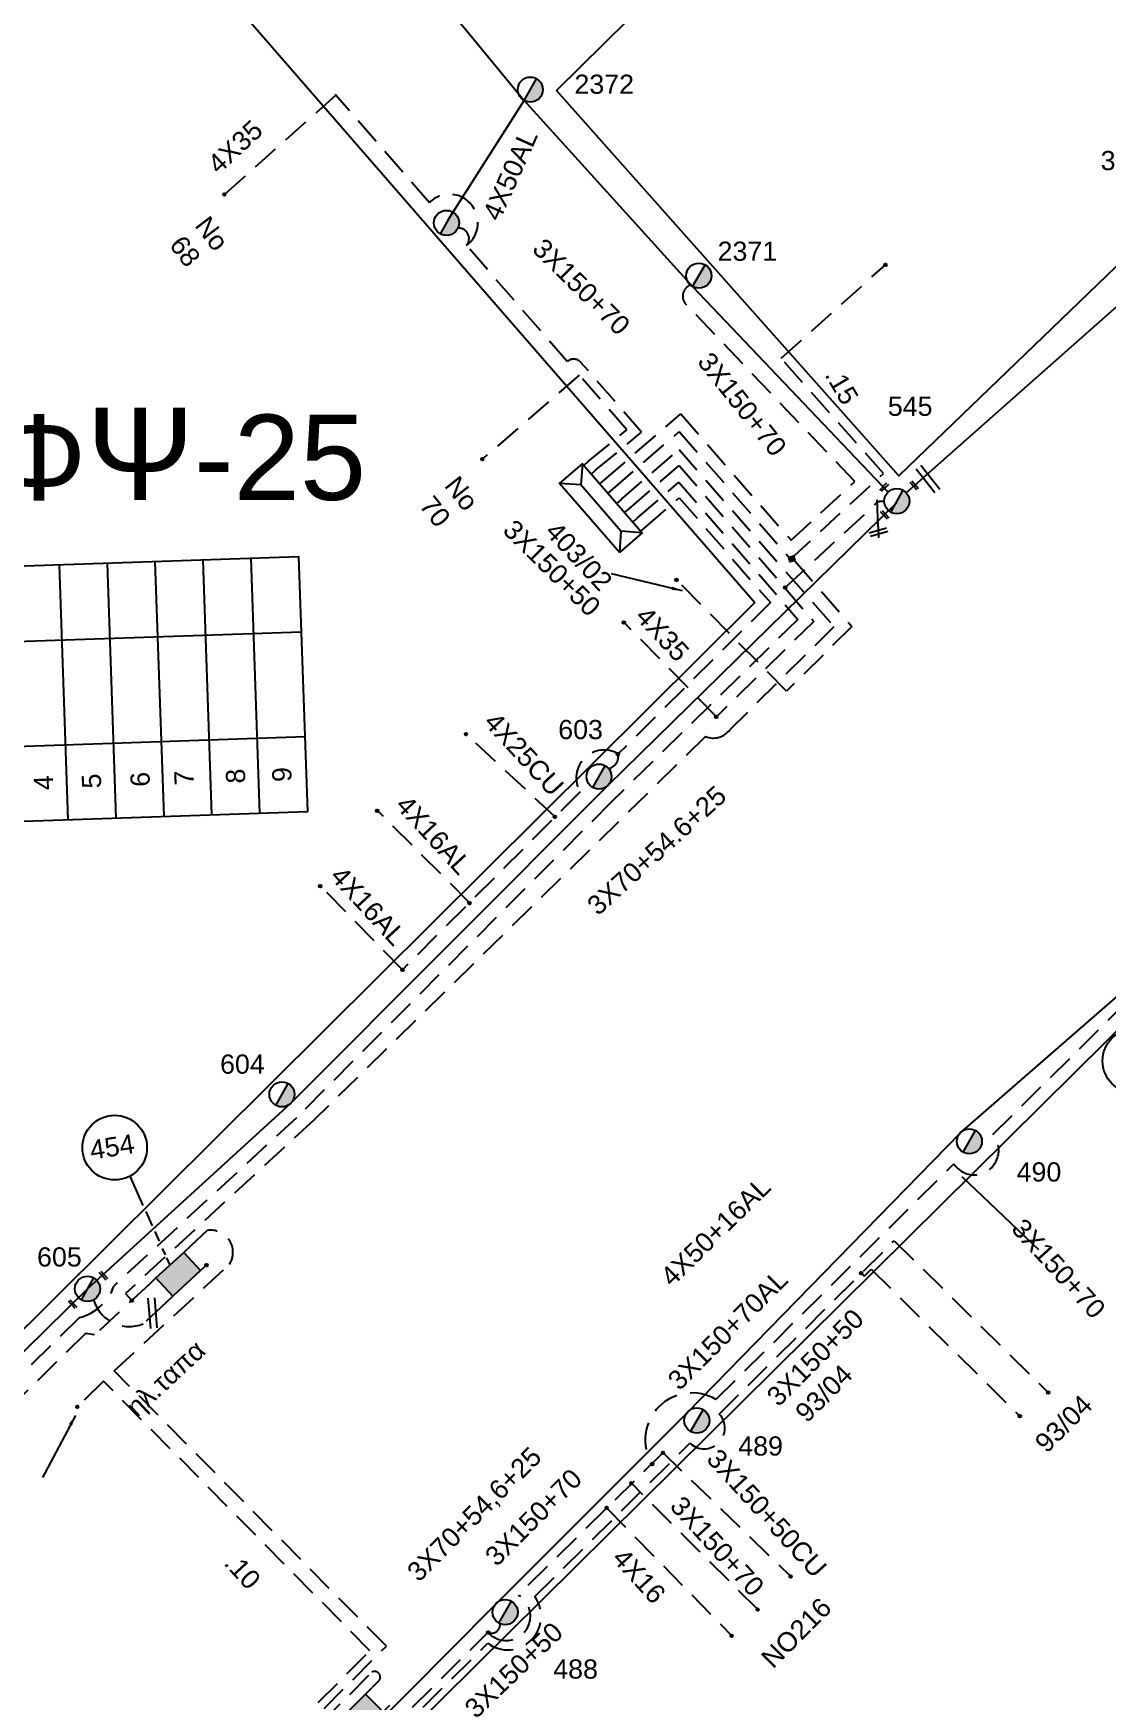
# Model space of a CAD drawing. Header units: millimetres. Extents: x 1421 to 13344, y 800 to 1949.
# Drawn here: x 11825.7 to 11926.5, y 1113.6 to 1270.1 of the extents above; entities that cross this region are included whole.
import ezdxf
from ezdxf.enums import TextEntityAlignment as Align

# ---------------------------------------------------------------- set-up
doc = ezdxf.new("R2010")
doc.units = ezdxf.units.MM
doc.linetypes.add('DASHED', pattern=[19.05, 12.7, -6.35])
for name, color, linetype in [('Link Box 4 Διευθύνσεων', 7, 'Continuous'), ('Άγνωστα', 7, 'Continuous'), ('Ασφαλειοκιβώτια Χ.Τ 9 αναχωρήσεων', 7, 'Continuous'), ('Γυμνά εναέρια ΧΤ (3Φ)   4x50CU', 7, 'Continuous'), ('Γυμνά εναέρια ΧΤ και ΦΟΠ (3Φ)   4x50+16AL', 7, 'Continuous'), ('Εναέρια παροχή ΧΤ 4x16', 7, 'SYN_LINE'), ('Επιγραφές - Σχήματα', 7, 'Continuous'), ('Καλώδια ΧΤ   3x150+50CU', 7, 'DASHED'), ('Καλώδια ΧΤ   3x150+70AL', 7, 'DASHED'), ('Καλώδια ΧΤ   3x150AL+50CU', 7, 'DASHED'), ('Μηχανική τομή', 7, 'Continuous'), ('Στύλος ΦΜ', 7, 'Continuous'), ('Στύλος ΦΜ @ 1', 7, 'Continuous'), ('Συνδέσεις', 7, 'Continuous'), ('Συνεστραμμένα ΧΤ   3x70+54.6+25 AL', 7, 'SYN_LINE'), ('Τομή', 7, 'Continuous'), ('Υποσταθμός πόλεως', 7, 'Continuous'), ('Υπόβαθρο ΔΕΗ', 7, 'Continuous'), ('Υπόγεια Καλώδια Δικτύου ΧΤ   .10', 7, 'DASHED'), ('Υπόγεια Καλώδια Δικτύου ΧΤ   .15', 7, 'DASHED'), ('Υπόγεια καλώδια Παροχών ΧΤ   4x16AL', 7, 'DASHED'), ('Υπόγεια καλώδια Παροχών ΧΤ   4x50AL', 7, 'DASHED')]:
    doc.layers.add(name, color=color, linetype=linetype)
doc.styles.get("Standard").update_dxf_attribs({"font": 'ARIAL.TTF'})
doc.linetypes.add('SYN_LINE', pattern='A,0.5,-0.0001,["/\\/\\/\\/",Standard,S=0.1,R=0,X=0,Y=-0.05],-0.25', length=0.7501)
doc.dimstyles.new('ISO-25', dxfattribs={"dimtxt": 2.5, "dimasz": 2.5, "dimexe": 1.25, "dimexo": 0.625, "dimtad": 1, "dimtxsty": 'Standard', "dimcen": 2.5, "dimadec": 0, "dimazin": 0, "dimtfac": 1, "dimtmove": 0, "dimatfit": 3, "dimfxl": 1, "dimarcsym": 0})

# ---------------------------------------------------------------- blocks, each defined once
blk = doc.blocks.new('LINK BOX 4 ΑΝΑΧΩΡΗΣΕΩΝ')
at = {"layer": 'Link Box 4 Διευθύνσεων', "ltscale": 40}
blk.add_hatch(color=256, dxfattribs=at).paths.add_polyline_path([(-3.54, 0), (-3.54, -4.67), (3.54, -4.67), (3.54, 0)])
for p, q in [((-3.54, 0), (-5.33, 0)), ((5.33, 0), (3.54, 0)), ((-3.54, -4.67), (-5.33, -4.67)), ((5.33, -4.67), (3.54, -4.67))]:
    blk.add_line(p, q, dxfattribs=at)
blk.add_lwpolyline([(-3.54, -4.67), (-3.54, 0), (3.54, 0), (3.54, -4.67)], close=True, dxfattribs=at)
blk = doc.blocks.new('ΑΣΦΑΛΕΙΟΚΙΒΩΤΙΟ ΥΠΟΣΤΑΘΜΟΥ 9 ΑΝΑΧΩΡΗΣΕΩΝ')
at = {"layer": 'Ασφαλειοκιβώτια Χ.Τ 9 αναχωρήσεων', "ltscale": 40}
for p, q in [((-23.8, 40.36), (24.02, 40.36)), ((-9.72, 40.36), (-9.72, -40.64)), ((9.94, 40.36), (9.94, -40.64)), ((-23.8, 31.36), (24.02, 31.36)), ((-23.8, 22.36), (24.02, 22.36)), ((-23.8, 13.36), (24.02, 13.36)), ((-23.8, 4.36), (24.02, 4.36)), ((-23.8, -4.64), (24.02, -4.64)), ((-23.8, -13.64), (24.02, -13.64)), ((-23.8, -22.64), (24.02, -22.64)), ((-23.8, -31.64), (24.02, -31.64))]:
    blk.add_line(p, q, dxfattribs=at)
at = {"layer": 'Ασφαλειοκιβώτια Χ.Τ 9 αναχωρήσεων'}
blk.add_lwpolyline([(-23.8, -40.64), (24.02, -40.64), (24.02, 40.36), (-23.8, 40.36)], close=True, dxfattribs=at)
for s, p in [('1', (-18.12, 33.62)), ('2', (-18.12, 25.05)), ('3', (-18.12, 15.98)), ('4', (-18.12, 6.96)), ('5', (-18.12, -2.05)), ('6', (-18.12, -11.19)), ('7', (-18.12, -19.43)), ('8', (-18.12, -29.12)), ('9', (-18.12, -37.81))]:
    blk.add_text(s, height=3.6, dxfattribs=at).set_placement(p)
at = {"layer": 'Ασφαλειοκιβώτια Χ.Τ 9 αναχωρήσεων', "ltscale": 40}
for tag, height, p in [('ΟΝΟΜΑ', 5, (-0.16, 44.31)), ('ΚΕΙΜΕΝΟ 1', 2, (17.06, 35.59)), ('ΚΕΙΜΕΝΟ 2', 2, (17.06, 26.88)), ('ΚΕΙΜΕΝΟ 3', 2, (17.06, 17.69)), ('ΚΕΙΜΕΝΟ 4', 2, (17.06, 8.71)), ('ΚΕΙΜΕΝΟ 5', 2, (17.06, -0.13)), ('ΚΕΙΜΕΝΟ 6', 2, (17.06, -9.05)), ('ΚΕΙΜΕΝΟ 7', 2, (17.06, -18.13)), ('ΚΕΙΜΕΝΟ 8', 2, (17.06, -26.85)), ('ΚΕΙΜΕΝΟ 9', 2, (17.06, -35.99)), ('ΣΧ', 2, (-0.1, -42.64))]:
    blk.add_attdef(tag, text='', height=height, dxfattribs=at).set_placement(p, align=Align.MIDDLE_CENTER)
blk = doc.blocks.new('ΥΠΑΡΧΩΝ ΤΣΙΜΕΝΤΕΝΙΟΣ ΣΤΥΛΟΣ')
at = {"layer": 'Στύλος ΦΜ'}
blk.add_hatch(color=7, dxfattribs=at).paths.add_polyline_path([(-1.29, -2.28, 0.574793), (2.62, 0, 0.268822), (1.3, 2.27)])
at = {"layer": 'Στύλος ΦΜ', "color": 7}
blk.add_line((-1.29, -2.28), (1.3, 2.27), dxfattribs=at)
blk.add_circle((0, 0), 2.62, dxfattribs=at)
at = {"layer": 'Στύλος ΦΜ', "flags": 4}
for tag, p in [('ΑΡΙΘΜΟΣ', (-4.68, 8.05)), ('ΤΥΠΟΣ', (-4.91, 3.03))]:
    blk.add_attdef(tag, p, '', height=4, dxfattribs=at)
blk = doc.blocks.new('ΥΠΟΣΤΑΘΜΟΣ ΠΟΛΕΩΣ 8 ΑΝΑΧΩΡΗΣΕΩΝ')
at = {"layer": 'Υποσταθμός πόλεως', "linetype": 'Continuous', "ltscale": 40}
for p, q in [((-8.18, -2.82), (-8.18, -4)), ((-5.9, -2.82), (-5.9, -4)), ((-3.55, -2.82), (-3.55, -4)), ((-1.28, -2.82), (-1.28, -4)), ((1.23, -2.82), (1.23, -4)), ((3.56, -2.82), (3.56, -4)), ((6.03, -2.82), (6.03, -4)), ((8.16, -2.82), (8.16, -4))]:
    blk.add_line(p, q, dxfattribs=at)
blk.add_lwpolyline([(-8.57, 2.82), (8.57, 2.82), (8.57, -2.82), (-8.57, -2.82)], close=True, dxfattribs=at)
for points in [[(-5.75, 0), (-8.57, 2.82)], [(5.75, 0), (8.57, 2.82)], [(-8.57, -2.82), (-5.75, 0)], [(-5.75, 0), (5.75, 0)], [(8.57, -2.82), (5.75, 0)]]:
    blk.add_lwpolyline(points, dxfattribs=at)
at = {"layer": 'Υποσταθμός πόλεως', "linetype": 'SYN_LINE', "ltscale": 40, "flags": 1}
for tag, p in [('ΜΕΤΑΣΧΗΜΑΤΙΣΜΟΣ', (9.59, 1.44)), ('ΙΣΧΥΣ', (9.57, -1.35)), ('ΑΡΙΘΜΟΣ', (9.69, -4.07))]:
    blk.add_attdef(tag, p, '', height=1.8, dxfattribs=at)
blk = doc.blocks.new('_ΣΥΝΔΕΣΗ')
at = {"layer": 'Συνδέσεις', "linetype": 'SYN_LINE', "ltscale": 40}
blk.add_hatch(color=256, dxfattribs=at).paths.add_polyline_path([(0.5, -0.01, 1), (-0.5, -0.01, 1)])
at = {"layer": 'Συνδέσεις'}
blk.add_circle((0, -0.01), 0.5, dxfattribs=at)
blk = doc.blocks.new('ΜΗΧΑΝΙΚΗ ΤΟΜΗ')
at = {"layer": 'Μηχανική τομή', "ltscale": 40}
for p, q in [((-1.89, 0.78), (1.89, 0.78)), ((1.89, 0), (-1.89, 0))]:
    blk.add_line(p, q, dxfattribs=at)
blk = doc.blocks.new('TSONTA XT1')
at = {"ltscale": 40}
h = blk.add_hatch(color=256, dxfattribs=at)
h.dxf.hatch_style = 1
h.paths.add_polyline_path([(595.96, 2487.66), (597.07, 2488.77), (595.96, 2489.87), (594.85, 2488.77)])
blk.add_lwpolyline([(594.85, 2488.77), (595.96, 2489.87), (597.07, 2488.77), (595.96, 2487.66)], close=True, dxfattribs=at)
blk = doc.blocks.new('τομή_')
at = {"layer": 'Επιγραφές - Σχήματα'}
for p, q in [((-1.29, -0.22), (0.13, 0.75)), ((-1.08, -0.46), (0.34, 0.51)), ((-0.66, 0.62), (-0.29, -0.37))]:
    blk.add_line(p, q, dxfattribs=at)
blk = doc.blocks.new('ΤΟΜΗ')
at = {"layer": 'Τομή', "ltscale": 40}
for p, q in [((-5.68, 0), (5.68, 0)), ((5.68, -2.33), (-5.68, -2.33))]:
    blk.add_line(p, q, dxfattribs=at)

msp = doc.modelspace()

# ---------------------------------------------------------------- linework, layer by layer
at = {"layer": 'Άγνωστα', "color": 1}
msp.add_lwpolyline([(11781.60937, 1367.52427), (11794.58235, 1353.04579), (11818.57065, 1324.05054), (11836.41315, 1303.57721), (11854.71349, 1284.55558), (11871.77733, 1263.80471), (11887.597, 1246.33984), (11905.95729, 1227.06227)], dxfattribs=at)
at = {"layer": 'Άγνωστα', "color": 2, "linetype": 'DASHED', "ltscale": 0.2}
msp.add_lwpolyline([(11854.10296, 1264.30712), (11843.63544, 1254.96252)], dxfattribs=at)
at = {"layer": 'Άγνωστα', "color": 62, "linetype": 'DASHED', "ltscale": 0.2}
msp.add_lwpolyline([(11874.68783, 1196.58156), (11866.3431, 1204.32126)], dxfattribs=at)
at = {"layer": 'Άγνωστα', "color": 27}
msp.add_lwpolyline([(11920.08585, 1155.95339), (11912.89121, 1162.79743)], dxfattribs=at)
at = {"layer": 'Γυμνά εναέρια ΧΤ (3Φ)   4x50CU', "color": 2, "ltscale": 0.2}
msp.add_lwpolyline([(11864.64602, 1252.61607), (11871.77733, 1263.80471)], dxfattribs=at)
at = {"layer": 'Γυμνά εναέρια ΧΤ και ΦΟΠ (3Φ)   4x50+16AL', "color": 6, "linetype": 'Continuous', "ltscale": 0.2}
msp.add_lwpolyline([(11852.82402, 1106.26302), (11868.96956, 1122.53037), (11887.06975, 1140.6597), (11912.76185, 1166.97225), (11938.11637, 1189.00015)], dxfattribs=at)
at = {"layer": 'Καλώδια ΧΤ   3x150+50CU', "linetype": 'DASHED', "ltscale": 0.2}
msp.add_lwpolyline([(11905.01758, 1223.82225), (11904.92787, 1226.34384)], dxfattribs=at)
at = {"layer": 'Καλώδια ΧΤ   3x150+50CU', "color": 85, "linetype": 'DASHED', "ltscale": 0.2}
msp.add_lwpolyline([(11897.20078, 1220.62), (11902.54932, 1214.44143), (11896.41378, 1208.37506), (11885.94199, 1218.96627)], dxfattribs=at)
at = {"layer": 'Καλώδια ΧΤ   3x150+50CU', "color": 62, "linetype": 'DASHED', "ltscale": 0.2}
for points in [[(11883.75185, 1135.86965), (11883.75185, 1135.86965, -0.774334453), (11889.79016, 1141.90406), (11912.1254, 1164.01052, 1.062192127), (11915.78354, 1166.76722), (11929.50682, 1180.34997), (11931.41794, 1178.4421)], [(11838.14556, 1150.98347), (11836.0085, 1149.00618, -0.444668277), (11831.36854, 1151.26262)], [(11838.14556, 1150.98347), (11836.0085, 1149.00618, -0.444668277), (11831.36854, 1151.26262, -0.444668277)]]:
    msp.add_lwpolyline(points, format="xyb", dxfattribs=at)
at = {"layer": 'Καλώδια ΧΤ   3x150+50CU', "color": 6, "linetype": 'DASHED', "ltscale": 0.2}
for points in [[(11882.26709, 1077.9787, -0.693418339), (11878.12174, 1084.20381), (11856.37157, 1106.17678), (11853.33541, 1103.17141, -0.805601327), (11850.30456, 1110.22409), (11858.84315, 1118.75539), (11833.30203, 1144.58406), (11844.13053, 1154.61366, 0.644332628), (11842.03311, 1157.76017), (11840.47156, 1156.31537)], [(11848.98011, 1108.58108, 0.46823958), (11850.01288, 1108.8444), (11857.49266, 1116.31778, -0.803802793), (11858.17361, 1115.53655), (11857.51207, 1114.87557)]]:
    msp.add_lwpolyline(points, format="xyb", dxfattribs=at)
at = {"layer": 'Καλώδια ΧΤ   3x150+50CU', "color": 30, "linetype": 'DASHED', "ltscale": 0.2}
msp.add_lwpolyline([(11881.06721, 1079.18775, -0.718718818), (11880.14345, 1084.15145), (11856.87408, 1107.65919), (11868.35645, 1119.02395, 0.855723367), (11872.78026, 1123.40245), (11887.33716, 1137.81023, 0.972203651), (11890.09413, 1140.53896), (11906.52976, 1156.80624), (11920.97059, 1142.55392)], format="xyb", dxfattribs=at)
msp.add_lwpolyline([(11903.43962, 1153.74775), (11903.70645, 1153.47816), (11903.70645, 1153.47816), (11904.35527, 1154.12034), (11918.30842, 1140.34933)], dxfattribs=at)
at = {"layer": 'Καλώδια ΧΤ   3x150+50CU', "color": 62, "linetype": 'DASHED', "ltscale": 0.2}
msp.add_lwpolyline([(11884.72967, 1136.98724), (11896.80557, 1125.28906)], dxfattribs=at)
msp.add_arc((11868.70307, 1120.80991), 0.83614, 247.6166165, 3.4869787, dxfattribs=at)
at = {"layer": 'Καλώδια ΧΤ   3x150+70AL', "color": 2, "linetype": 'DASHED', "ltscale": 0.2}
msp.add_lwpolyline([(11878.52286, 1229.13735), (11882.80926, 1232.6694), (11877.07997, 1239.2587, 0.387727053), (11875.8318, 1239.31661), (11866.36913, 1250.1997, 1.075873827), (11862.87845, 1254.21436), (11854.03989, 1264.37965)], format="xyb", dxfattribs=at)
at = {"layer": 'Καλώδια ΧΤ   3x150+70AL', "color": 1, "linetype": 'DASHED', "ltscale": 0.2}
msp.add_lwpolyline([(11879.32877, 1228.20638), (11886.47931, 1234.39632), (11896.84166, 1222.54089), (11902.82462, 1228.04769), (11902.82462, 1228.04769), (11886.87175, 1244.79758, -0.502829106), (11887.39962, 1246.48045)], format="xyb", dxfattribs=at)
at = {"layer": 'Καλώδια ΧΤ   3x150+70AL', "color": 62, "linetype": 'DASHED', "ltscale": 0.2}
for points in [[(11884.80883, 1136.91056), (11871.23892, 1123.54695)], [(11893.70692, 1122.18317), (11881.84555, 1134.03771)]]:
    msp.add_lwpolyline(points, dxfattribs=at)
msp.add_lwpolyline([(11881.7118, 1078.53824, -0.708840154), (11879.08027, 1084.2305), (11855.88411, 1107.66426), (11868.38467, 1120.03677, 1.164355137), (11871.23892, 1123.54695)], format="xyb", dxfattribs=at)
at = {"layer": 'Καλώδια ΧΤ   3x150AL+50CU', "color": 173, "linetype": 'DASHED', "ltscale": 0.2}
msp.add_lwpolyline([(11877.82541, 1229.94304), (11881.41217, 1232.89857), (11876.94305, 1238.03855), (11867.9389, 1230.20958)], dxfattribs=at)
at = {"layer": 'Καλώδια ΧΤ   3x150AL+50CU', "color": 30, "linetype": 'DASHED', "ltscale": 0.2}
msp.add_lwpolyline([(11880.91303, 1226.37626), (11886.32128, 1231.05796), (11900.86405, 1214.41977), (11891.0909, 1204.75682, -0.342515428), (11888.79417, 1204.11629), (11852.06863, 1168.15698), (11834.34776, 1151.84645), (11834.94236, 1151.19954)], format="xyb", dxfattribs=at)
at = {"layer": 'Καλώδια ΧΤ   3x150AL+50CU', "color": 151, "linetype": 'DASHED', "ltscale": 0.2}
for points in [[(11881.65502, 1225.51911), (11886.31964, 1229.55708), (11898.98776, 1214.92301), (11889.83656, 1205.96273)], [(11889.83656, 1205.96273), (11881.17612, 1214.80771)]]:
    msp.add_lwpolyline(points, dxfattribs=at)
at = {"layer": 'Καλώδια ΧΤ   3x150AL+50CU', "color": 6, "linetype": 'DASHED', "ltscale": 0.2}
msp.add_lwpolyline([(11882.42558, 1224.62897), (11886.29837, 1227.98149), (11897.48654, 1215.11389), (11879.92446, 1197.91822), (11850.4038, 1168.34147), (11833.28391, 1152.58409, -0.250951788), (11830.03452, 1149.59331), (11816.7989, 1136.59924, 0.675915527), (11814.40043, 1138.76237), (11796.59677, 1158.32313), (11776.7249, 1180.84992), (11772.979, 1185.32388), (11759.49691, 1172.25633)], format="xyb", dxfattribs=at)
at = {"layer": 'Καλώδια ΧΤ   3x150AL+50CU', "color": 62, "linetype": 'DASHED', "ltscale": 0.2}
msp.add_lwpolyline([(11883.17083, 1223.76807), (11886.3445, 1226.51538), (11894.89392, 1216.68263), (11880.61178, 1202.48797, 0.771743691), (11877.02382, 1198.92199), (11860.34787, 1182.21435)], format="xyb", dxfattribs=at)
at = {"layer": 'Καλώδια ΧΤ   3x150AL+50CU', "color": 151, "linetype": 'DASHED', "ltscale": 0.2}
msp.add_lwpolyline([(11896.25802, 1218.07638), (11904.67228, 1225.82099, -0.357124941), (11905.59377, 1226.14119)], format="xyb", dxfattribs=at)
at = {"layer": 'Καλώδια ΧΤ   3x150AL+50CU', "color": 30, "linetype": 'DASHED', "ltscale": 0.2}
msp.add_lwpolyline([(11836.56045, 1152.69667), (11831.45286, 1147.97093), (11830.60827, 1148.10163), (11830.60827, 1148.10163), (11816.2718, 1134.0268), (11798.83977, 1124.33651), (11792.12893, 1136.50029)], dxfattribs=at)
at = {"layer": 'Καλώδια ΧΤ   3x150AL+50CU', "color": 2, "linetype": 'DASHED', "ltscale": 0.2}
msp.add_arc((11865.61705, 1250.84218), 0.98914, 319.4939076, 93.059371, dxfattribs=at)
at = {"layer": 'Καλώδια ΧΤ   3x150AL+50CU', "color": 62, "linetype": 'DASHED', "ltscale": 0.2}
msp.add_arc((11879.40373, 1202.28323), 1.22527, 284.7902621, 9.6193087, dxfattribs=at)
at = {"layer": 'Συνεστραμμένα ΧΤ   3x70+54.6+25 AL', "color": 133, "linetype": 'SYN_LINE', "ltscale": 20}
msp.add_lwpolyline([(11907.64439, 1226.99796), (11935.8729, 1251.94655), (11960.84519, 1275.97979), (11984.24859, 1299.90216)], dxfattribs=at)
at = {"layer": 'Συνεστραμμένα ΧΤ   3x70+54.6+25 AL', "color": 62, "linetype": 'SYN_LINE', "ltscale": 20}
msp.add_lwpolyline([(11815.30342, 1137.08103), (11830.7923, 1152.28723), (11849.8357, 1169.66482), (11879.6812, 1199.56704), (11906.79465, 1226.11481)], dxfattribs=at)
at = {"layer": 'Υπόβαθρο ΔΕΗ'}
for points in [[(11822.69472, 1146.39203), (11717.92025, 1261.81893), (11741.66147, 1284.6935), (11776.0413, 1351.71589), (11893.43568, 1216.69968), (11822.69472, 1146.39203)], [(11874.82076, 1264.741), (11939.86685, 1328.90923), (11973.83207, 1293.00104), (11906.94714, 1228.58504), (11874.82076, 1264.741)], [(11912.77689, 1052.17877), (11857.86404, 1107.65412), (11929.67179, 1178.72633), (11985.29876, 1123.19994), (11912.77689, 1052.17877)], [(11834.75223, 1162.8552), (11835.98851, 1160.11276)], [(11836.24752, 1159.53819), (11836.84988, 1158.20199)], [(11837.0922, 1157.66446), (11837.50489, 1156.74897)], [(11837.8041, 1156.08524), (11838.07276, 1155.48926)], [(11838.2054, 1155.19505), (11838.51601, 1154.50602)]]:
    msp.add_lwpolyline(points, dxfattribs=at)
for centre, radius in [((11929.07381, 1173.68006), 2.99554), ((11833.3382, 1165.53902), 3.03354)]:
    msp.add_circle(centre, radius, dxfattribs=at)
at = {"layer": 'Υπόγεια Καλώδια Δικτύου ΧΤ   .10', "color": 2, "ltscale": 0.2}
msp.add_lwpolyline([(11882.9376, 1077.30307, -0.675153344), (11877.2279, 1084.11177), (11856.36652, 1105.18684), (11853.62208, 1102.47023, -0.79600428), (11849.76128, 1110.76783), (11857.29924, 1118.32137), (11832.27538, 1143.63315), (11832.27538, 1143.63315), (11829.83619, 1141.22171)], format="xyb", dxfattribs=at)
at = {"layer": 'Υπόγεια Καλώδια Δικτύου ΧΤ   .15', "color": 85, "linetype": 'DASHED', "ltscale": 0.2}
msp.add_lwpolyline([(11880.09291, 1227.32365), (11886.3371, 1232.72898), (11896.78492, 1220.77576), (11905.51042, 1228.80683), (11895.91208, 1239.60909), (11905.66746, 1248.36464)], dxfattribs=at)
at = {"layer": 'Υπόγεια καλώδια Παροχών ΧΤ   4x16AL', "color": 62, "ltscale": 0.2}
for points in [[(11866.645, 1188.52346), (11858.00791, 1197.17097)], [(11860.36903, 1182.23556), (11852.6563, 1190.08204)]]:
    msp.add_lwpolyline(points, dxfattribs=at)
at = {"layer": 'Υπόγεια καλώδια Παροχών ΧΤ   4x16AL', "color": 62, "linetype": 'DASHED', "ltscale": 0.2}
msp.add_lwpolyline([(11879.51959, 1131.73869), (11891.26299, 1119.72912)], dxfattribs=at)

# ---------------------------------------------------------------- block references
at = {"layer": 'Link Box 4 Διευθύνσεων'}
for p, xscale, yscale, zscale, rotation in [((11838.51601, 1154.50602), 0.4999999999999998, 0.4999999999999998, 0.4999999999999998, 42.77613357159763), ((11857.27708, 1111.34141), 0.4999999999999997, 0.4999999999999997, 0.4999999999999997, 224.9754948062223)]:
    msp.add_blockref('LINK BOX 4 ΑΝΑΧΩΡΗΣΕΩΝ', p, dxfattribs=dict(at, xscale=xscale, yscale=yscale, zscale=zscale, rotation=rotation))
at = {"layer": 'Ασφαλειοκιβώτια Χ.Τ 9 αναχωρήσεων', "xscale": 0.4999999999999997, "yscale": 0.4999999999999997, "zscale": 0.4999999999999997, "rotation": 91.97262806557677}
msp.add_blockref('ΑΣΦΑΛΕΙΟΚΙΒΩΤΙΟ ΥΠΟΣΤΑΘΜΟΥ 9 ΑΝΑΧΩΡΗΣΕΩΝ', (11830.74451, 1208.28655), dxfattribs=at)
at = {"layer": 'Επιγραφές - Σχήματα', "rotation": 341.7032455037362}
msp.add_blockref('τομή_', (11905.44988, 1223.02132), dxfattribs=at)
at = {"layer": 'Μηχανική τομή'}
for p, xscale, yscale, zscale, rotation in [((11905.64272, 1227.44376), 0.249999999999919, 0.249999999999919, 0.249999999999919, 45.26293037206437), ((11908.33881, 1227.61693), 0.2500000000001928, 0.2500000000001928, 0.2500000000001928, 312.6268794242704), ((11905.56274, 1224.85353), 0.2500000000001928, 0.2500000000001928, 0.2500000000001928, 312.6268794242704), ((11832.21358, 1153.46023), 0.2500000000001928, 0.2500000000001928, 0.2500000000001928, 312.6268794242704), ((11829.31461, 1150.78273), 0.2500000000001928, 0.2500000000001928, 0.2500000000001928, 312.6268794242704)]:
    msp.add_blockref('ΜΗΧΑΝΙΚΗ ΤΟΜΗ', p, dxfattribs=dict(at, xscale=xscale, yscale=yscale, zscale=zscale, rotation=rotation))
at = {"layer": 'Στύλος ΦΜ @ 1', "ltscale": 40}
ref = msp.add_blockref('ΥΠΑΡΧΩΝ ΤΣΙΜΕΝΤΕΝΙΟΣ ΣΤΥΛΟΣ', (11872.35836, 1264.82918), dxfattribs=dict(at, xscale=0.4499999999998181, yscale=0.4499999999998181, zscale=0.4499999999998181))
ref.add_attrib('ΤΥΠΟΣ', '2372', (11876.50081, 1264.43347), dxfattribs={"layer": 'Στύλος ΦΜ', "height": 1.8, "flags": 4})
ref = msp.add_blockref('ΥΠΑΡΧΩΝ ΤΣΙΜΕΝΤΕΝΙΟΣ ΣΤΥΛΟΣ', (11934.9472, 1252.6747), dxfattribs=dict(at, xscale=0.4499999999998181, yscale=0.4499999999998181, zscale=0.4499999999998181))
ref.add_attrib('ΤΥΠΟΣ', '3082', (11925.90388, 1257.27111), dxfattribs={"layer": 'Στύλος ΦΜ', "height": 1.8, "flags": 4})
at = {"layer": 'Στύλος ΦΜ @ 1', "ltscale": 40, "xscale": 0.4499999999998181, "yscale": 0.4499999999998181, "zscale": 0.4499999999998181}
msp.add_blockref('ΥΠΑΡΧΩΝ ΤΣΙΜΕΝΤΕΝΙΟΣ ΣΤΥΛΟΣ', (11864.49172, 1252.31655), dxfattribs=at)
at = {"layer": 'Στύλος ΦΜ @ 1', "ltscale": 40}
ref = msp.add_blockref('ΥΠΑΡΧΩΝ ΤΣΙΜΕΝΤΕΝΙΟΣ ΣΤΥΛΟΣ', (11888.17804, 1247.36431), dxfattribs=dict(at, xscale=0.4499999999998181, yscale=0.4499999999998181, zscale=0.4499999999998181))
ref.add_attrib('ΤΥΠΟΣ', '2371', (11889.93999, 1248.76222), dxfattribs={"layer": 'Στύλος ΦΜ', "height": 1.8, "flags": 4})
ref = msp.add_blockref('ΥΠΑΡΧΩΝ ΤΣΙΜΕΝΤΕΝΙΟΣ ΣΤΥΛΟΣ', (11906.76956, 1226.20942), dxfattribs=dict(at, xscale=0.4499999999998181, yscale=0.4499999999998181, zscale=0.4499999999998181))
ref.add_attrib('ΤΥΠΟΣ', '545', (11905.92209, 1234.21014), dxfattribs={"layer": 'Στύλος ΦΜ', "height": 1.8, "flags": 4})
ref = msp.add_blockref('ΥΠΑΡΧΩΝ ΤΣΙΜΕΝΤΕΝΙΟΣ ΣΤΥΛΟΣ', (11878.80443, 1200.35342), dxfattribs=dict(at, xscale=0.4499999999998181, yscale=0.4499999999998181, zscale=0.4499999999998181))
ref.add_attrib('ΤΥΠΟΣ', '603', (11874.97784, 1203.87378), dxfattribs={"layer": 'Στύλος ΦΜ', "height": 1.8, "flags": 4})
ref = msp.add_blockref('ΥΠΑΡΧΩΝ ΤΣΙΜΕΝΤΕΝΙΟΣ ΣΤΥΛΟΣ', (11849.03856, 1170.53184), dxfattribs=dict(at, xscale=0.4499999999998181, yscale=0.4499999999998181, zscale=0.4499999999998181))
ref.add_attrib('ΤΥΠΟΣ', '604', (11843.23243, 1172.47779), dxfattribs={"layer": 'Στύλος ΦΜ', "height": 1.8, "flags": 4})
ref = msp.add_blockref('ΥΠΑΡΧΩΝ ΤΣΙΜΕΝΤΕΝΙΟΣ ΣΤΥΛΟΣ', (11913.58231, 1166.12727), dxfattribs=dict(at, xscale=0.4499999999998181, yscale=0.4499999999998181, zscale=0.4499999999998181))
ref.add_attrib('ΤΥΠΟΣ', '490', (11918.01389, 1162.35827), dxfattribs={"layer": 'Στύλος ΦΜ', "height": 1.8, "flags": 4})
ref = msp.add_blockref('ΥΠΑΡΧΩΝ ΤΣΙΜΕΝΤΕΝΙΟΣ ΣΤΥΛΟΣ', (11830.79004, 1152.28852), dxfattribs=dict(at, xscale=0.4499999999998181, yscale=0.4499999999998181, zscale=0.4499999999998181))
ref.add_attrib('ΤΥΠΟΣ', '605', (11826.05067, 1154.38264), dxfattribs={"layer": 'Στύλος ΦΜ', "height": 1.8, "flags": 4})
ref = msp.add_blockref('ΥΠΑΡΧΩΝ ΤΣΙΜΕΝΤΕΝΙΟΣ ΣΤΥΛΟΣ', (11887.99067, 1139.9255), dxfattribs=dict(at, xscale=0.4499999999998181, yscale=0.4499999999998181, zscale=0.4499999999998181))
ref.add_attrib('ΤΥΠΟΣ', '489', (11891.88093, 1136.6407), dxfattribs={"layer": 'Στύλος ΦΜ', "height": 1.8, "flags": 4})
ref = msp.add_blockref('ΥΠΑΡΧΩΝ ΤΣΙΜΕΝΤΕΝΙΟΣ ΣΤΥΛΟΣ', (11869.99274, 1121.94707), dxfattribs=dict(at, xscale=0.4499999999998181, yscale=0.4499999999998181, zscale=0.4499999999998181))
ref.add_attrib('ΤΥΠΟΣ', '488', (11874.51198, 1115.70992), dxfattribs={"layer": 'Στύλος ΦΜ', "height": 1.8, "flags": 4})
at = {"layer": 'Συνδέσεις', "xscale": 0.25, "yscale": 0.25, "zscale": 0.25}
for p in [(11843.63213, 1254.99679), (11905.7131, 1248.37179), (11867.8576, 1230.14219), (11886.09122, 1218.81534), (11896.28468, 1218.10092), (11881.14598, 1214.82074), (11889.80642, 1205.97576), (11866.3218, 1204.35604), (11880.58165, 1202.47628), (11857.97346, 1197.14172), (11874.65769, 1196.59459), (11852.62789, 1190.07973), (11866.64559, 1188.49388), (11860.35545, 1182.23143), (11841.9668, 1154.51902), (11903.41121, 1153.74544), (11834.94236, 1151.19954), (11920.97059, 1142.55392), (11829.83619, 1141.22171), (11918.30842, 1140.34933), (11883.79457, 1135.82627), (11884.82013, 1136.90303), (11881.84555, 1134.03771), (11879.52738, 1131.7464), (11896.80557, 1125.28906), (11893.70692, 1122.18317), (11868.40438, 1120.02894), (11891.26299, 1119.72912)]:
    msp.add_blockref('_ΣΥΝΔΕΣΗ', p, dxfattribs=at)
at = {"layer": 'Συνδέσεις', "xscale": 0.2933551455380525, "yscale": 0.2933551455380525, "zscale": 0.2933551455380525, "rotation": 330.2191188955648}
msp.add_blockref('TSONTA XT1', (11382.55489, 673.946), dxfattribs=at)
at = {"layer": 'Τομή'}
for p, xscale, yscale, zscale, rotation in [((11909.91215, 1228.45147), 0.2499999999999669, 0.2499999999999669, 0.2499999999999669, 308.1680509152084), ((11837.19308, 1150.03841), 0.2499999999998873, 0.2499999999998873, 0.2499999999998873, 274.7146408630561)]:
    msp.add_blockref('ΤΟΜΗ', p, dxfattribs=dict(at, xscale=xscale, yscale=yscale, zscale=zscale, rotation=rotation))
at = {"layer": 'Υποσταθμός πόλεως', "xscale": 0.5, "yscale": 0.5, "zscale": 0.5, "rotation": 130.8814000253419}
msp.add_blockref('ΥΠΟΣΤΑΘΜΟΣ ΠΟΛΕΩΣ 8 ΑΝΑΧΩΡΗΣΕΩΝ', (11878.98169, 1225.55), dxfattribs=at)

# ---------------------------------------------------------------- texts
at = {"layer": 'Άγνωστα', "color": 7, "char_height": 1.8, "attachment_point": 1}
for s, insert, rotation in [('4X35', (11841.87268, 1258.12291), 42.9401348), ('3X150+70', (11873.69898, 1251.02879), 315.2492582), ('3X150+70', (11889.36114, 1240.37794), 308.5766838), ('3X150+50', (11870.93072, 1224.63931), 315.2492582), ('403/02', (11874.96277, 1224.47194), 313.0179506), ('4X35', (11883.42587, 1216.51063), 313.0179506), ('4X25CU', (11869.22392, 1206.58432), 312.6315296), ('3X70+54.6+25', (11877.50703, 1188.5648), 42.2541313), ('454', (11830.87479, 1166.17696), 9.0165632), ('3X150+70', (11918.74722, 1159.06339), 312.3188017), ('3X150+50', (11894.38455, 1142.41066), 44.9847895), ('93/04', (11897.05307, 1140.89947), 44.9847895), ('93/04', (11919.55763, 1138.05489), 44.9847895), ('3X70+54,6+25', (11860.61296, 1125.95903), 44.9847895), ('3X150+50CU', (11890.12294, 1137.45354), 312.3188017), ('3X150+70', (11867.93186, 1127.41786), 44.9847895), ('3X150+70', (11886.69807, 1133.01974), 312.3188017), ('NO216', (11893.87439, 1117.83684), 44.9847895), ('3X150+50', (11866.01673, 1113.17039), 43.8735236)]:
    msp.add_mtext_dynamic_manual_height_columns(s, width=1.8, gutter_width=12.5, heights=[0.04535], dxfattribs=dict(at, insert=insert, rotation=rotation))
at = {"layer": 'Άγνωστα', "color": 7}
note = msp.add_mtext_dynamic_manual_height_columns('No ', width=1.8, gutter_width=2.11787, heights=[0.04535, 0], dxfattribs=dict(at, insert=(11839.82907, 1256.25827), char_height=1.8, attachment_point=1, rotation=307.3516763))
for column, words in zip(note.columns.linked_columns, ['68']):
    column.text = words
note = msp.add_mtext_dynamic_manual_height_columns('No ', width=1.8, gutter_width=1.69015, heights=[0.04535, 0], dxfattribs=dict(at, insert=(11863.46353, 1231.49353), char_height=1.8, attachment_point=1, rotation=308.2564694))
for column, words in zip(note.columns.linked_columns, ['70']):
    column.text = words
note = msp.add_mtext_dynamic_manual_height_columns('ηλ.ταπα\\P', width=1.8, gutter_width=12.5, heights=[0.04535, 0], dxfattribs=dict(at, insert=(11823.73837, 1131.74381), char_height=1.8, attachment_point=1, rotation=42.948421))
for column, words in zip(note.columns.linked_columns, ['\\P']):
    column.text = words
at = {"layer": 'Γυμνά εναέρια ΧΤ και ΦΟΠ (3Φ)   4x50+16AL', "color": 7, "insert": (11884.40187, 1153.67813), "char_height": 1.8, "attachment_point": 1, "rotation": 44.5926584}
msp.add_mtext_dynamic_manual_height_columns('4X50+16AL', width=1.8, gutter_width=12.5, heights=[0.04535], dxfattribs=at)
at = {"layer": 'Εναέρια παροχή ΧΤ 4x16', "color": 7, "insert": (11881.26777, 1128.12469), "char_height": 1.8, "attachment_point": 1, "rotation": 312.3188017}
msp.add_mtext_dynamic_manual_height_columns('4X16', width=1.8, gutter_width=12.5, heights=[0.04535], dxfattribs=at)
at = {"layer": 'Καλώδια ΧΤ   3x150+70AL', "color": 7, "insert": (11885.08891, 1143.93133), "char_height": 1.8, "attachment_point": 1, "rotation": 44.9847895}
msp.add_mtext_dynamic_manual_height_columns('3X150+70AL', width=1.8, gutter_width=12.5, heights=[0.04535], dxfattribs=at)
at = {"layer": 'Υπόβαθρο ΔΕΗ', "insert": (11821.76582, 1234.98686), "char_height": 8, "attachment_point": 1}
msp.add_mtext_dynamic_manual_height_columns('Φ{\\H1.0833x;Ψ}-25', width=84.657329, gutter_width=12.5, heights=[0], dxfattribs=at)
at = {"layer": 'Υπόγεια Καλώδια Δικτύου ΧΤ   .10', "color": 7, "insert": (11844.82914, 1127.69795), "char_height": 1.8, "attachment_point": 1, "rotation": 312.6315296}
msp.add_mtext_dynamic_manual_height_columns('.10', width=1.8, gutter_width=12.5, heights=[0.04535], dxfattribs=at)
at = {"layer": 'Υπόγεια Καλώδια Δικτύου ΧΤ   .15', "color": 7, "insert": (11901.5033, 1238.97839), "char_height": 1.8, "attachment_point": 1, "rotation": 300.3831581}
msp.add_mtext_dynamic_manual_height_columns('.15', width=1.8, gutter_width=12.5, heights=[0.04535], dxfattribs=at)
at = {"layer": 'Υπόγεια καλώδια Παροχών ΧΤ   4x16AL', "color": 7, "char_height": 1.8, "attachment_point": 1, "rotation": 312.6315296}
for insert in [(11860.92514, 1198.78935), (11854.7873, 1192.13074)]:
    msp.add_mtext_dynamic_manual_height_columns('4X16AL', width=1.8, gutter_width=12.5, heights=[0.04535], dxfattribs=dict(at, insert=insert))
at = {"layer": 'Υπόγεια καλώδια Παροχών ΧΤ   4x50AL', "color": 7, "insert": (11867.81795, 1253.10819), "char_height": 1.8, "attachment_point": 1, "rotation": 65.9177939}
msp.add_mtext_dynamic_manual_height_columns('4X50AL', width=1.8, gutter_width=12.5, heights=[0.04535], dxfattribs=at)

# ---------------------------------------------------------------- leaders
at = {"layer": 'Επιγραφές - Σχήματα', "ltscale": 40}
for points in [[(11886.63362, 1217.80161), (11879.98577, 1219.37105)], [(11829.65676, 1140.41417), (11826.56891, 1134.57252)]]:
    msp.add_leader(points, dimstyle='ISO-25', override={"dimasz": 1, "dimtad": 0}, dxfattribs=at)

doc.saveas('drawing.dxf')
